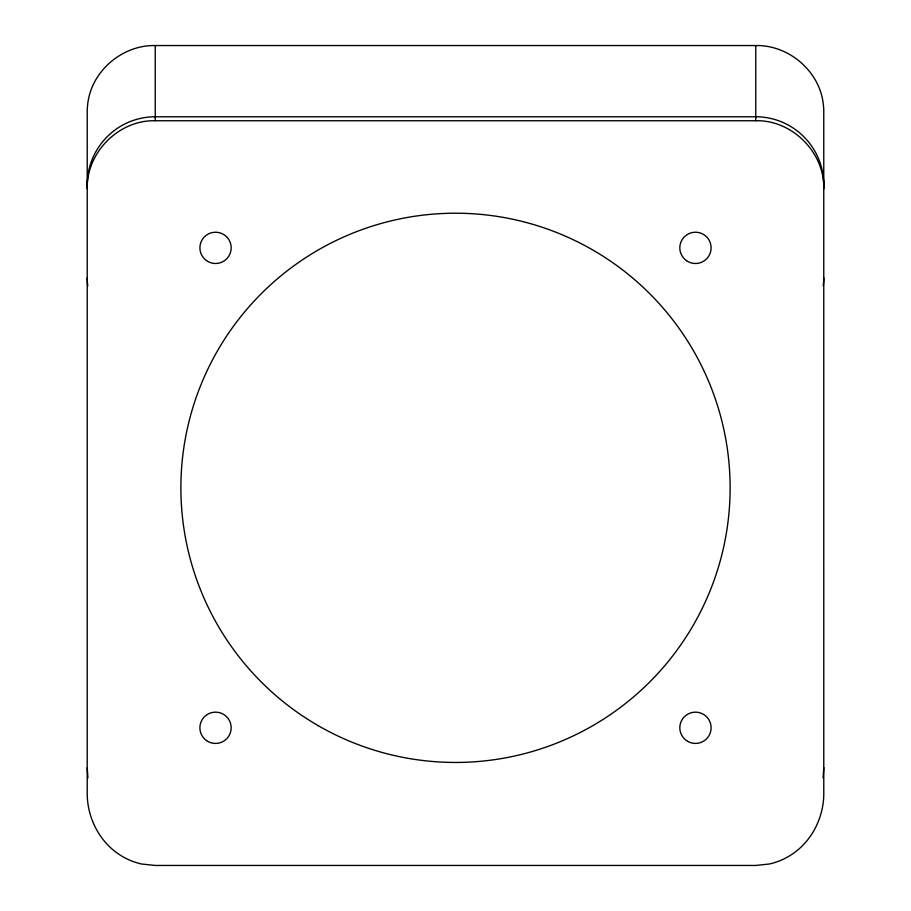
<?xml version="1.0" encoding="UTF-8"?>
<svg xmlns="http://www.w3.org/2000/svg" width="911" height="911" viewBox="0 0 911 911"><rect width="100%" height="100%" fill="white"/><g stroke="black" fill="none" stroke-linecap="round" stroke-linejoin="round"><path stroke-width="1.37" d="M87.217 188.873C86.26 152.501 118.851 119.796 155.234 120.742L755.766 120.742C792.149 119.796 824.74 152.501 823.783 188.873M823.783 767.62L823.088 777.914M155.234 45.55C121.892 44.798 90.508 71.855 87.593 105.3A50.788 47.702 0 0 0 87.228 110.345L87.217 793.071C87.069 817.087 99.003 841.183 119.227 854.472A65.751 65.751 0 0 0 141.706 864.027L155.234 865.45L755.766 865.45L769.283 864.004A65.751 65.751 0 0 0 791.761 854.461C812.008 841.206 823.931 817.087 823.783 793.071L823.772 110.345A50.788 47.702 0 0 0 823.407 105.3C820.481 71.855 789.108 44.798 755.766 45.55L155.234 45.55L155.234 120.742M155.234 116.79L755.766 116.79M87.912 777.914L87.217 767.62M755.766 45.55L755.766 120.742M87.775 285.94A68.018 63.918 0 0 1 87.217 277.832M823.783 277.832A68.018 63.918 0 0 1 823.225 285.94M87.262 184.922A68.074 68.074 0 0 1 155.234 116.756M755.766 116.756A68.074 68.074 0 0 1 823.738 184.922M318.19 725.657A274.621 274.621 0 0 0 730.121 487.829A274.621 274.621 0 0 0 318.19 250.001A274.621 274.621 0 0 0 318.19 725.657M207.719 261.4A15.635 15.635 0 0 0 231.178 247.86A15.635 15.635 0 0 0 207.719 234.321A15.635 15.635 0 0 0 207.719 261.4M206.524 740.575A15.635 15.635 0 0 0 231.109 729.199A15.635 15.635 0 0 0 208.961 713.598A15.635 15.635 0 0 0 206.524 740.575M687.646 741.338A15.635 15.635 0 0 0 711.104 727.787A15.635 15.635 0 0 0 687.646 714.247A15.635 15.635 0 0 0 687.646 741.338M686.461 260.648A15.635 15.635 0 0 0 711.047 249.261A15.635 15.635 0 0 0 688.898 233.671A15.635 15.635 0 0 0 686.461 260.648"/></g></svg>
